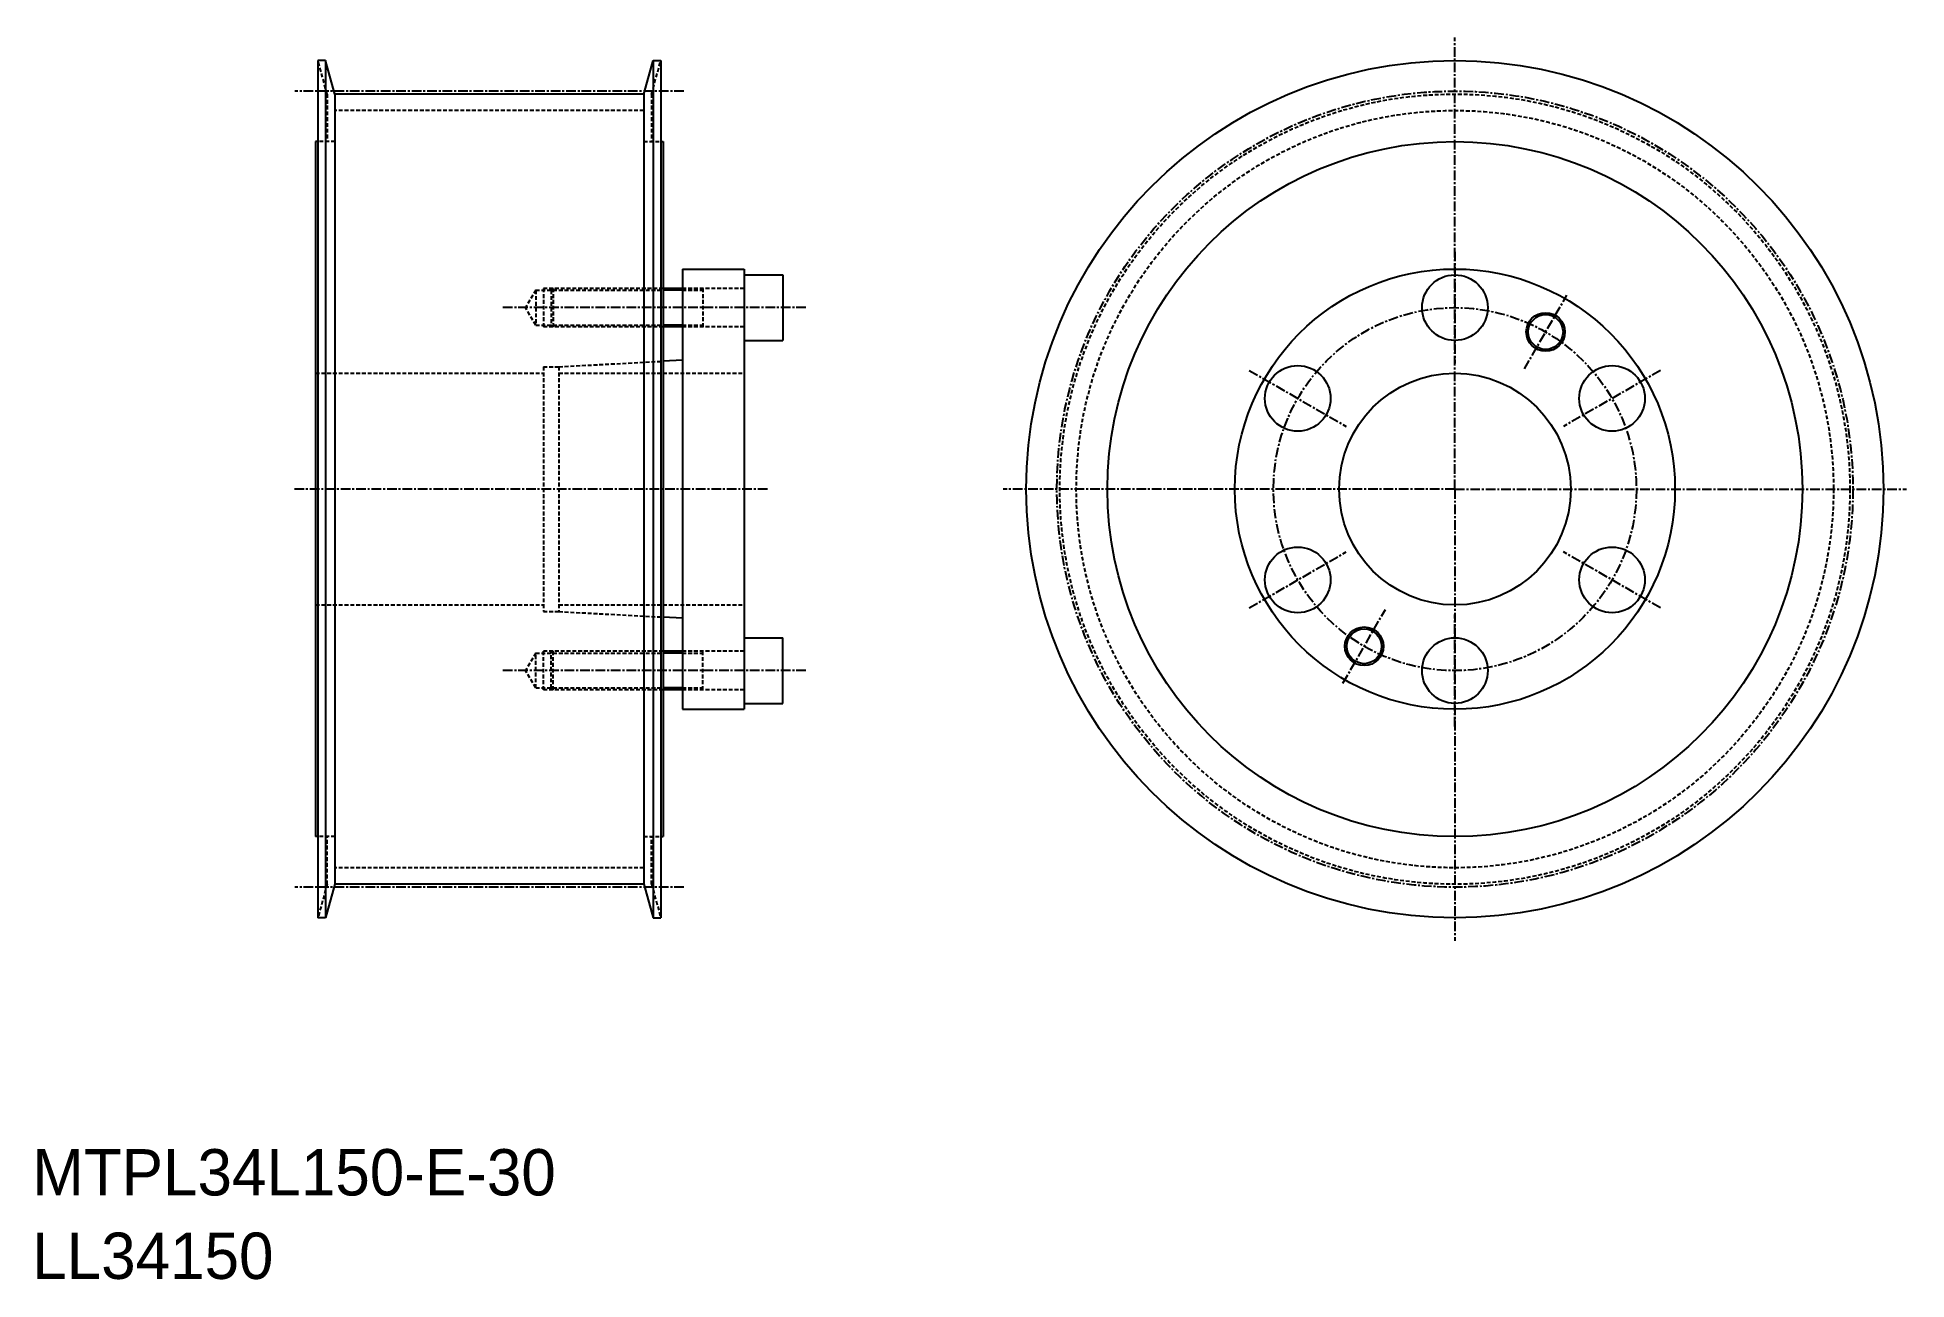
# Model space of a CAD drawing. Extents: x -285 to -43, y -22 to 138.
import ezdxf

# ---------------------------------------------------------------- set-up
doc = ezdxf.new("R2010")
doc.units = 0
doc.linetypes.add('CENTER', pattern=[2, 1.25, -0.25, 0.25, -0.25])
doc.linetypes.add('DASHED', pattern=[0.75, 0.5, -0.25])
doc.layers.get('0').update_dxf_attribs({"linetype": 'CONTINUOUS'})
doc.layers.add('CENTER', color=1, linetype='CENTER')

msp = doc.modelspace()

# ---------------------------------------------------------------- linework, layer by layer
at = {"color": 7, "linetype": 'CONTINUOUS'}
for p, q in [((-249, 135.47), (-249, 24.47)), ((-248, 135.47), (-249, 135.47)), ((-248, 135.47), (-248, 24.47)), ((-246.8, 131.13), (-248, 135.47)), ((-206.8, 131.13), (-205.6, 135.47)), ((-205.6, 135.47), (-205.6, 24.47)), ((-205.6, 135.47), (-204.6, 135.47)), ((-204.6, 135.47), (-204.6, 24.47)), ((-206.8, 131.13), (-246.8, 131.13)), ((-246.8, 131.13), (-246.8, 28.81)), ((-206.8, 131.13), (-206.8, 28.81)), ((-249.3, 124.97), (-249.3, 34.97)), ((-249, 124.97), (-249.3, 124.97)), ((-204.6, 124.97), (-204.3, 124.97)), ((-204.3, 124.97), (-204.3, 34.97)), ((-201.8, 108.47), (-193.8, 108.47)), ((-201.8, 108.47), (-201.8, 51.47)), ((-193.8, 108.47), (-193.8, 51.47)), ((-193.8, 107.72), (-188.8, 107.72)), ((-188.8, 107.72), (-188.8, 99.22)), ((-201.8, 105.97), (-204.3, 105.97)), ((-201.8, 100.97), (-204.3, 100.97)), ((-193.8, 99.22), (-188.8, 99.22)), ((-193.8, 99.22), (-188.8, 99.22)), ((-201.8, 96.67), (-204.3, 96.53)), ((-201.8, 63.27), (-204.3, 63.4)), ((-193.8, 60.72), (-188.8, 60.72)), ((-193.8, 60.72), (-188.8, 60.72)), ((-188.8, 52.22), (-188.8, 60.72)), ((-201.8, 58.97), (-204.3, 58.97)), ((-201.8, 53.97), (-204.3, 53.97)), ((-201.8, 51.47), (-193.8, 51.47)), ((-193.8, 52.22), (-188.8, 52.22)), ((-249, 34.97), (-249.3, 34.97)), ((-204.6, 34.97), (-204.3, 34.97)), ((-246.8, 28.81), (-248, 24.47)), ((-206.8, 28.81), (-246.8, 28.81)), ((-206.8, 28.81), (-205.6, 24.47)), ((-248, 24.47), (-249, 24.47)), ((-205.6, 24.47), (-204.6, 24.47))]:
    msp.add_line(p, q, dxfattribs=at)
at = {"color": 3, "linetype": 'DASHED'}
for p, q in [((-247.8, 131.13), (-249, 135.47)), ((-205.8, 131.13), (-204.6, 135.47)), ((-247.8, 131.13), (-247.8, 124.97)), ((-205.8, 131.13), (-205.8, 124.97)), ((-206.8, 129), (-246.8, 129)), ((-246.8, 124.97), (-249, 124.97)), ((-206.8, 124.97), (-204.6, 124.97)), ((-220.8, 105.72), (-222.1, 103.47)), ((-220.8, 105.72), (-220.8, 101.22)), ((-220.8, 105.72), (-204.3, 105.72)), ((-219.8, 105.97), (-219.8, 100.97)), ((-204.3, 105.97), (-219.8, 105.97)), ((-218.55, 105.97), (-218.8, 105.72)), ((-218.8, 105.72), (-218.8, 100.97)), ((-218.55, 105.97), (-218.55, 100.97)), ((-193.8, 105.97), (-201.8, 105.97)), ((-201.8, 105.72), (-199.14, 105.72)), ((-199.14, 105.97), (-199.14, 100.97)), ((-220.8, 101.22), (-222.1, 103.47)), ((-220.8, 101.22), (-204.3, 101.22)), ((-204.3, 100.97), (-219.8, 100.97)), ((-218.55, 100.97), (-218.8, 101.22)), ((-201.8, 101.22), (-199.14, 101.22)), ((-193.8, 100.97), (-201.8, 100.97)), ((-249.3, 94.97), (-219.8, 94.97)), ((-219.8, 95.82), (-217.8, 95.82)), ((-219.8, 95.82), (-219.8, 64.12)), ((-217.8, 95.82), (-204.3, 96.53)), ((-217.8, 95.82), (-217.8, 64.12)), ((-217.8, 94.97), (-193.8, 94.97)), ((-249.3, 64.97), (-219.8, 64.97)), ((-219.8, 64.12), (-217.8, 64.12)), ((-217.8, 64.97), (-193.8, 64.97)), ((-217.8, 64.12), (-204.3, 63.4)), ((-220.8, 58.72), (-222.1, 56.47)), ((-220.8, 54.22), (-220.8, 58.72)), ((-220.8, 58.72), (-204.3, 58.72)), ((-219.8, 53.97), (-219.8, 58.97)), ((-204.3, 58.97), (-219.8, 58.97)), ((-218.8, 54.22), (-218.8, 58.97)), ((-218.55, 58.97), (-218.8, 58.72)), ((-218.55, 53.97), (-218.55, 58.97)), ((-193.8, 58.97), (-201.8, 58.97)), ((-201.8, 58.72), (-199.14, 58.72)), ((-199.14, 53.97), (-199.14, 58.97)), ((-220.8, 54.22), (-222.1, 56.47)), ((-220.8, 54.22), (-204.3, 54.22)), ((-204.3, 53.97), (-219.8, 53.97)), ((-218.55, 53.97), (-218.8, 54.22)), ((-201.8, 54.22), (-199.14, 54.22)), ((-193.8, 53.97), (-201.8, 53.97)), ((-246.8, 34.97), (-249, 34.97)), ((-247.8, 28.81), (-247.8, 34.97)), ((-206.8, 34.97), (-204.6, 34.97)), ((-205.8, 28.81), (-205.8, 34.97)), ((-206.8, 30.94), (-246.8, 30.94)), ((-247.8, 28.81), (-249, 24.47)), ((-205.8, 28.81), (-204.6, 24.47))]:
    msp.add_line(p, q, dxfattribs=at)
at = {"color": 3, "linetype": 'CONTINUOUS'}
for p, q in [((-201.8, 105.72), (-204.3, 105.72)), ((-201.8, 101.22), (-204.3, 101.22)), ((-201.8, 58.72), (-204.3, 58.72)), ((-201.8, 54.22), (-204.3, 54.22))]:
    msp.add_line(p, q, dxfattribs=at)
at = {"color": 7, "linetype": 'CONTINUOUS'}
for centre, radius in [((-101.76, 79.97), 55.5), ((-101.76, 79.97), 45), ((-101.76, 79.97), 28.5), ((-101.76, 79.97), 28.5), ((-101.76, 103.47), 4.25), ((-90.01, 100.32), 2.25), ((-122.11, 91.72), 4.25), ((-101.76, 79.97), 15), ((-81.41, 91.72), 4.25), ((-122.11, 68.22), 4.25), ((-81.41, 68.22), 4.25), ((-113.51, 59.62), 2.25), ((-101.76, 56.47), 4.25)]:
    msp.add_circle(centre, radius, dxfattribs=at)
at = {"color": 3, "linetype": 'DASHED'}
for radius in [51.16, 49.03]:
    msp.add_circle((-101.76, 79.97), radius, dxfattribs=at)
at = {"color": 3, "linetype": 'CONTINUOUS'}
for centre in [(-90.01, 100.32), (-113.51, 59.62)]:
    msp.add_circle(centre, 2.5, dxfattribs=at)
at = {"layer": 'CENTER', "color": 1, "linetype": 'CENTER'}
for p, q in [((-101.76, 79.97), (-101.76, 138.47)), ((-201.6, 131.51), (-252, 131.51)), ((-101.76, 110.72), (-101.76, 96.22)), ((-92.76, 95.56), (-87.26, 105.08)), ((-185.8, 103.47), (-225.1, 103.47)), ((-128.39, 95.34), (-115.84, 88.09)), ((-75.13, 95.34), (-87.69, 88.09)), ((-190.8, 79.97), (-252.3, 79.97)), ((-101.76, 79.97), (-160.26, 79.97)), ((-101.76, 79.97), (-43.26, 79.97)), ((-101.76, 79.97), (-101.76, 21.47)), ((-128.39, 64.59), (-115.84, 71.84)), ((-75.13, 64.59), (-87.69, 71.84)), ((-116.26, 54.85), (-110.76, 64.38)), ((-101.76, 49.22), (-101.76, 63.72)), ((-185.8, 56.47), (-225.1, 56.47)), ((-201.6, 28.43), (-252, 28.43))]:
    msp.add_line(p, q, dxfattribs=at)
for radius in [51.54, 23.5]:
    msp.add_circle((-101.76, 79.97), radius, dxfattribs=at)

# ---------------------------------------------------------------- texts
at = {"color": 7, "linetype": 'CONTINUOUS'}
for s, p in [('MTPL34L150-E-30', (-285.99, -11.49)), ('LL34150', (-285.99, -22.3))]:
    msp.add_text(s, height=6, dxfattribs=at).set_placement(p)

doc.saveas('drawing.dxf')
